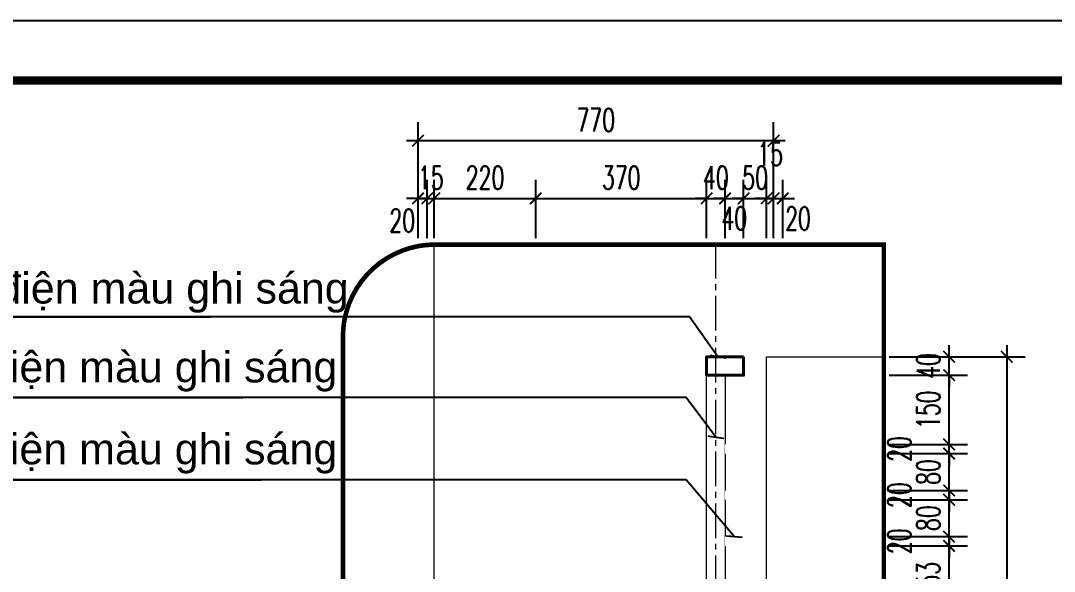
# Model space of a CAD drawing. Header units: millimetres. Extents: x -229618 to 2906, y -178063 to 96806.
# Drawn here: x -91778 to -89539, y -50194 to -49001 of the extents above; entities that cross this region are included whole.
import ezdxf

# ---------------------------------------------------------------- set-up
doc = ezdxf.new("R2010")
doc.units = ezdxf.units.MM
doc.header["$LTSCALE"] = 200
doc.header["$MEASUREMENT"] = 0
doc.set_wipeout_variables(frame=1)
doc.header["$PDMODE"] = 3
doc.header["$PDSIZE"] = 50
doc.linetypes.add('CENTER2', pattern=[1.125, 0.75, -0.125, 0.125, -0.125])
doc.linetypes.add('DASHED2', pattern=[0.375, 0.25, -0.125])
doc.layers.get('0').update_dxf_attribs({"color": 95, "linetype": 'CONTINUOUS'})
doc.layers.get('DEFPOINTS').update_dxf_attribs({"linetype": 'CONTINUOUS'})
for name, color, linetype, lineweight in [('cat', 1, 'CONTINUOUS', 40), ('khuat', 8, 'DASHED2', 15), ('thay', 7, 'CONTINUOUS', 18), ('tim', 18, 'CENTER2', 9)]:
    doc.layers.add(name, color=color, linetype=linetype, lineweight=lineweight)
for name, color, linetype in [('DIM', 251, 'CONTINUOUS'), ('KHUNGTEN', 7, 'CONTINUOUS'), ('TEXT', 33, 'CONTINUOUS')]:
    doc.layers.add(name, color=color, linetype=linetype)
doc.layers.add('in', color=203, linetype='CONTINUOUS', lineweight=5, plot=False)
doc.styles.add('Arial iso', font='vnarial_0.ttf')
doc.styles.add('Scale', font='vnsimli.shx', dxfattribs={"width": 0.65, "bigfont": 'bigfont.shx'})
doc.dimstyles.new('Scale', dxfattribs={"dimscale": 75, "dimtxt": 2, "dimasz": 1, "dimexe": 1.6, "dimexo": 0, "dimgap": 0.8, "dimtad": 1, "dimdec": 0, "dimzin": 0, "dimdsep": 46, "dimtxsty": 'Scale', "dimblk": 'ARCHTICK', "dimcen": 0.1, "dimdle": 1, "dimclrd": 256, "dimclre": 256, "dimclrt": 3, "dimadec": 0, "dimazin": 0, "dimtfac": 1, "dimtdec": 0, "dimtix": 1, "dimtmove": 2, "dimatfit": 3, "dimldrblk": 'ARCHTICK', "dimfxl": 0, "dimtolj": 1, "dimtzin": 0, "dimarcsym": 0})

# ---------------------------------------------------------------- blocks, each defined once
blk = doc.blocks.new('KhungA3')
at = {"layer": 'DEFPOINTS', "color": 8}
blk.add_lwpolyline([(-3.738, 3.813), (416.305, 3.813), (416.305, 300.813), (-3.738, 300.813)], close=True, dxfattribs=at)
at = {"layer": 'KHUNGTEN', "color": 4, "const_width": 0.724}
blk.add_lwpolyline([(7.542, 8.987), (411.131, 8.987), (411.131, 295.639), (7.542, 295.639)], close=True, dxfattribs=at)
blk = doc.blocks.new('_ArchTick')
at = {"color": 0, "linetype": 'ByBlock', "const_width": 0.15}
blk.add_lwpolyline([(-0.5, -0.5), (0.5, 0.5)], dxfattribs=at)
blk = doc.blocks.new('*D2750')
at = {"layer": 'DEFPOINTS', "color": 0}
for p in [(-89896.5, -50138.9), (-89766.8, -50138.9), (-89896.5, -50292)]:
    blk.add_point(p, dxfattribs=at)
at = {"layer": 'DIM', "lineweight": -2}
for p, q in [((-89766.8, -50317), (-89766.8, -50113.9)), ((-89896.5, -50138.9), (-89726.8, -50138.9)), ((-89896.5, -50292), (-89726.8, -50292))]:
    blk.add_line(p, q, dxfattribs=at)
at = {"layer": 'DIM', "lineweight": -2, "xscale": 25, "yscale": 25, "zscale": 25}
for p, rotation in [((-89766.8, -50138.9), 90), ((-89766.8, -50292), 270)]:
    blk.add_blockref('_ArchTick', p, dxfattribs=dict(at, rotation=rotation))
at = {"layer": 'DIM', "color": 3, "insert": (-89811.8, -50215.4), "char_height": 50, "attachment_point": 5, "rotation": 90, "style": 'Scale'}
blk.add_mtext('\\A1;153', dxfattribs=at)
blk = doc.blocks.new('*D2751')
at = {"layer": 'DEFPOINTS', "color": 0}
for p in [(-89896.5, -50118.9), (-89766.8, -50118.9), (-89896.5, -50138.9)]:
    blk.add_point(p, dxfattribs=at)
at = {"layer": 'DIM', "lineweight": -2}
for p, q in [((-89766.8, -50118.9), (-89766.8, -50093.9)), ((-89896.5, -50118.9), (-89726.8, -50118.9)), ((-89766.8, -50138.9), (-89766.8, -50118.9)), ((-89896.5, -50138.9), (-89726.8, -50138.9)), ((-89766.8, -50138.9), (-89766.8, -50163.9))]:
    blk.add_line(p, q, dxfattribs=at)
at = {"layer": 'DIM', "lineweight": -2, "xscale": 25, "yscale": 25, "zscale": 25}
for p, rotation in [((-89766.8, -50118.9), 270), ((-89766.8, -50138.9), 90)]:
    blk.add_blockref('_ArchTick', p, dxfattribs=dict(at, rotation=rotation))
at = {"layer": 'DIM', "color": 3, "insert": (-89874.5, -50128.9), "char_height": 50, "attachment_point": 5, "rotation": 90, "style": 'Scale'}
blk.add_mtext('\\A1;20', dxfattribs=at)
blk = doc.blocks.new('*D2752')
at = {"layer": 'DEFPOINTS', "color": 0}
for p in [(-89896.5, -50038.9), (-89766.8, -50038.9), (-89896.5, -50118.9)]:
    blk.add_point(p, dxfattribs=at)
at = {"layer": 'DIM', "lineweight": -2}
for p, q in [((-89766.8, -50038.9), (-89766.8, -50013.9)), ((-89896.5, -50038.9), (-89726.8, -50038.9)), ((-89766.8, -50118.9), (-89766.8, -50038.9)), ((-89896.5, -50118.9), (-89726.8, -50118.9)), ((-89766.8, -50118.9), (-89766.8, -50143.9))]:
    blk.add_line(p, q, dxfattribs=at)
at = {"layer": 'DIM', "lineweight": -2, "xscale": 25, "yscale": 25, "zscale": 25}
for p, rotation in [((-89766.8, -50038.9), 270), ((-89766.8, -50118.9), 90)]:
    blk.add_blockref('_ArchTick', p, dxfattribs=dict(at, rotation=rotation))
at = {"layer": 'DIM', "color": 3, "insert": (-89811.8, -50078.9), "char_height": 50, "attachment_point": 5, "rotation": 90, "style": 'Scale'}
blk.add_mtext('\\A1;80', dxfattribs=at)
blk = doc.blocks.new('*D2753')
at = {"layer": 'DEFPOINTS', "color": 0}
for p in [(-89896.5, -50018.9), (-89896.5, -50038.9), (-89766.8, -50018.9)]:
    blk.add_point(p, dxfattribs=at)
at = {"layer": 'DIM', "lineweight": -2}
for p, q in [((-89766.8, -50018.9), (-89766.8, -49993.9)), ((-89896.5, -50018.9), (-89726.8, -50018.9)), ((-89896.5, -50038.9), (-89726.8, -50038.9)), ((-89766.8, -50038.9), (-89766.8, -50018.9)), ((-89766.8, -50038.9), (-89766.8, -50063.9))]:
    blk.add_line(p, q, dxfattribs=at)
at = {"layer": 'DIM', "lineweight": -2, "xscale": 25, "yscale": 25, "zscale": 25}
for p, rotation in [((-89766.8, -50018.9), 270), ((-89766.8, -50038.9), 90)]:
    blk.add_blockref('_ArchTick', p, dxfattribs=dict(at, rotation=rotation))
at = {"layer": 'DIM', "color": 3, "insert": (-89874.5, -50028.9), "char_height": 50, "attachment_point": 5, "rotation": 90, "style": 'Scale'}
blk.add_mtext('\\A1;20', dxfattribs=at)
blk = doc.blocks.new('*D2754')
at = {"layer": 'DEFPOINTS', "color": 0}
for p in [(-89896.5, -49938.9), (-89766.8, -49938.9), (-89896.5, -50018.9)]:
    blk.add_point(p, dxfattribs=at)
at = {"layer": 'DIM', "lineweight": -2}
for p, q in [((-89766.8, -49938.9), (-89766.8, -49913.9)), ((-89896.5, -49938.9), (-89726.8, -49938.9)), ((-89766.8, -50018.9), (-89766.8, -49938.9)), ((-89896.5, -50018.9), (-89726.8, -50018.9)), ((-89766.8, -50018.9), (-89766.8, -50043.9))]:
    blk.add_line(p, q, dxfattribs=at)
at = {"layer": 'DIM', "lineweight": -2, "xscale": 25, "yscale": 25, "zscale": 25}
for p, rotation in [((-89766.8, -49938.9), 270), ((-89766.8, -50018.9), 90)]:
    blk.add_blockref('_ArchTick', p, dxfattribs=dict(at, rotation=rotation))
at = {"layer": 'DIM', "color": 3, "insert": (-89811.8, -49978.9), "char_height": 50, "attachment_point": 5, "rotation": 90, "style": 'Scale'}
blk.add_mtext('\\A1;80', dxfattribs=at)
blk = doc.blocks.new('*D2755')
at = {"layer": 'DEFPOINTS', "color": 0}
for p in [(-89896.5, -49918.9), (-89766.8, -49918.9), (-89896.5, -49938.9)]:
    blk.add_point(p, dxfattribs=at)
at = {"layer": 'DIM', "lineweight": -2}
for p, q in [((-89766.8, -49918.9), (-89766.8, -49893.9)), ((-89896.5, -49918.9), (-89726.8, -49918.9)), ((-89766.8, -49938.9), (-89766.8, -49918.9)), ((-89896.5, -49938.9), (-89726.8, -49938.9)), ((-89766.8, -49938.9), (-89766.8, -49963.9))]:
    blk.add_line(p, q, dxfattribs=at)
at = {"layer": 'DIM', "lineweight": -2, "xscale": 25, "yscale": 25, "zscale": 25}
for p, rotation in [((-89766.8, -49918.9), 270), ((-89766.8, -49938.9), 90)]:
    blk.add_blockref('_ArchTick', p, dxfattribs=dict(at, rotation=rotation))
at = {"layer": 'DIM', "color": 3, "insert": (-89874.5, -49928.9), "char_height": 50, "attachment_point": 5, "rotation": 90, "style": 'Scale'}
blk.add_mtext('\\A1;20', dxfattribs=at)
blk = doc.blocks.new('*D2756')
at = {"layer": 'DEFPOINTS', "color": 0}
for p in [(-89896.5, -49768.9), (-89766.8, -49768.9), (-89896.5, -49918.9)]:
    blk.add_point(p, dxfattribs=at)
at = {"layer": 'DIM', "lineweight": -2}
for p, q in [((-89766.8, -49943.9), (-89766.8, -49743.9)), ((-89896.5, -49768.9), (-89726.8, -49768.9)), ((-89896.5, -49918.9), (-89726.8, -49918.9))]:
    blk.add_line(p, q, dxfattribs=at)
at = {"layer": 'DIM', "lineweight": -2, "xscale": 25, "yscale": 25, "zscale": 25}
for p, rotation in [((-89766.8, -49768.9), 90), ((-89766.8, -49918.9), 270)]:
    blk.add_blockref('_ArchTick', p, dxfattribs=dict(at, rotation=rotation))
at = {"layer": 'DIM', "color": 3, "insert": (-89811.8, -49843.9), "char_height": 50, "attachment_point": 5, "rotation": 90, "style": 'Scale'}
blk.add_mtext('\\A1;150', dxfattribs=at)
blk = doc.blocks.new('*D2757')
at = {"layer": 'DEFPOINTS', "color": 0}
for p in [(-89896.5, -49728.9), (-89766.8, -49728.9), (-89896.5, -49768.9)]:
    blk.add_point(p, dxfattribs=at)
at = {"layer": 'DIM', "lineweight": -2}
for p, q in [((-89766.8, -49728.9), (-89766.8, -49703.9)), ((-89896.5, -49728.9), (-89726.8, -49728.9)), ((-89766.8, -49768.9), (-89766.8, -49728.9)), ((-89896.5, -49768.9), (-89726.8, -49768.9)), ((-89766.8, -49768.9), (-89766.8, -49793.9))]:
    blk.add_line(p, q, dxfattribs=at)
at = {"layer": 'DIM', "lineweight": -2, "xscale": 25, "yscale": 25, "zscale": 25}
for p, rotation in [((-89766.8, -49728.9), 270), ((-89766.8, -49768.9), 90)]:
    blk.add_blockref('_ArchTick', p, dxfattribs=dict(at, rotation=rotation))
at = {"layer": 'DIM', "color": 3, "insert": (-89811.8, -49748.9), "char_height": 50, "attachment_point": 5, "rotation": 90, "style": 'Scale'}
blk.add_mtext('\\A1;40', dxfattribs=at)
blk = doc.blocks.new('*D2758')
at = {"layer": 'DEFPOINTS', "color": 0}
for p in [(-89896.5, -49728.9), (-89896.5, -50857), (-89641.8, -50857)]:
    blk.add_point(p, dxfattribs=at)
at = {"layer": 'DIM', "lineweight": -2}
for p, q in [((-89641.8, -49703.9), (-89641.8, -50882)), ((-89896.5, -49728.9), (-89601.8, -49728.9)), ((-89896.5, -50857), (-89601.8, -50857))]:
    blk.add_line(p, q, dxfattribs=at)
at = {"layer": 'DIM', "lineweight": -2, "xscale": 25, "yscale": 25, "zscale": 25}
for p, rotation in [((-89641.8, -49728.9), 90), ((-89641.8, -50857), 270)]:
    blk.add_blockref('_ArchTick', p, dxfattribs=dict(at, rotation=rotation))
at = {"layer": 'DIM', "color": 3, "insert": (-89686.8, -50292.9), "char_height": 50, "attachment_point": 5, "rotation": 90, "style": 'Scale'}
blk.add_mtext('\\A1;1128', dxfattribs=at)
blk = doc.blocks.new('*D2770')
at = {"layer": 'DEFPOINTS', "color": 0}
for p in [(-90897, -49385.7), (-90917, -49471.6), (-90897, -49471.6)]:
    blk.add_point(p, dxfattribs=at)
at = {"layer": 'DIM', "lineweight": -2}
for p, q in [((-90917, -49471.6), (-90917, -49345.7)), ((-90897, -49471.6), (-90897, -49345.7)), ((-90917, -49385.7), (-90942, -49385.7)), ((-90917, -49385.7), (-90897, -49385.7)), ((-90897, -49385.7), (-90872, -49385.7))]:
    blk.add_line(p, q, dxfattribs=at)
at = {"layer": 'DIM', "lineweight": -2, "xscale": 25, "yscale": 25, "zscale": 25}
blk.add_blockref('_ArchTick', (-90917, -49385.7), dxfattribs=at)
at = {"layer": 'DIM', "lineweight": -2, "xscale": 25, "yscale": 25, "zscale": 25, "rotation": 180}
blk.add_blockref('_ArchTick', (-90897, -49385.7), dxfattribs=at)
at = {"layer": 'DIM', "color": 3, "insert": (-90951.3, -49433.8), "char_height": 50, "attachment_point": 5, "style": 'Scale'}
blk.add_mtext('\\A1;20', dxfattribs=at)
blk = doc.blocks.new('*D2771')
at = {"layer": 'DEFPOINTS', "color": 0}
for p in [(-90882, -49385.7), (-90897, -49471.6), (-90882, -49471.6)]:
    blk.add_point(p, dxfattribs=at)
at = {"layer": 'DIM', "lineweight": -2}
for p, q in [((-90897, -49471.6), (-90897, -49345.7)), ((-90882, -49471.6), (-90882, -49345.7)), ((-90897, -49385.7), (-90922, -49385.7)), ((-90897, -49385.7), (-90882, -49385.7)), ((-90882, -49385.7), (-90857, -49385.7))]:
    blk.add_line(p, q, dxfattribs=at)
at = {"layer": 'DIM', "lineweight": -2, "xscale": 25, "yscale": 25, "zscale": 25}
blk.add_blockref('_ArchTick', (-90897, -49385.7), dxfattribs=at)
at = {"layer": 'DIM', "lineweight": -2, "xscale": 25, "yscale": 25, "zscale": 25, "rotation": 180}
blk.add_blockref('_ArchTick', (-90882, -49385.7), dxfattribs=at)
at = {"layer": 'DIM', "color": 3, "insert": (-90889.5, -49340.7), "char_height": 50, "attachment_point": 5, "style": 'Scale'}
blk.add_mtext('\\A1;15', dxfattribs=at)
blk = doc.blocks.new('*D2772')
at = {"layer": 'DEFPOINTS', "color": 0}
for p in [(-90662, -49385.7), (-90882, -49471.6), (-90662, -49471.6)]:
    blk.add_point(p, dxfattribs=at)
at = {"layer": 'DIM', "lineweight": -2}
for p, q in [((-90882, -49471.6), (-90882, -49345.7)), ((-90662, -49471.6), (-90662, -49345.7)), ((-90907, -49385.7), (-90637, -49385.7))]:
    blk.add_line(p, q, dxfattribs=at)
at = {"layer": 'DIM', "lineweight": -2, "xscale": 25, "yscale": 25, "zscale": 25, "rotation": 180}
blk.add_blockref('_ArchTick', (-90882, -49385.7), dxfattribs=at)
at = {"layer": 'DIM', "lineweight": -2, "xscale": 25, "yscale": 25, "zscale": 25}
blk.add_blockref('_ArchTick', (-90662, -49385.7), dxfattribs=at)
at = {"layer": 'DIM', "color": 3, "insert": (-90772, -49340.7), "char_height": 50, "attachment_point": 5, "style": 'Scale'}
blk.add_mtext('\\A1;220', dxfattribs=at)
blk = doc.blocks.new('*D2773')
at = {"layer": 'DEFPOINTS', "color": 0}
for p in [(-90292, -49385.7), (-90662, -49471.6), (-90292, -49471.6)]:
    blk.add_point(p, dxfattribs=at)
at = {"layer": 'DIM', "lineweight": -2}
for p, q in [((-90662, -49471.6), (-90662, -49345.7)), ((-90292, -49471.6), (-90292, -49345.7)), ((-90687, -49385.7), (-90267, -49385.7))]:
    blk.add_line(p, q, dxfattribs=at)
at = {"layer": 'DIM', "lineweight": -2, "xscale": 25, "yscale": 25, "zscale": 25, "rotation": 180}
blk.add_blockref('_ArchTick', (-90662, -49385.7), dxfattribs=at)
at = {"layer": 'DIM', "lineweight": -2, "xscale": 25, "yscale": 25, "zscale": 25}
blk.add_blockref('_ArchTick', (-90292, -49385.7), dxfattribs=at)
at = {"layer": 'DIM', "color": 3, "insert": (-90477, -49340.7), "char_height": 50, "attachment_point": 5, "style": 'Scale'}
blk.add_mtext('\\A1;370', dxfattribs=at)
blk = doc.blocks.new('*D2774')
at = {"layer": 'DEFPOINTS', "color": 0}
for p in [(-90252, -49385.7), (-90292, -49471.6), (-90252, -49471.6)]:
    blk.add_point(p, dxfattribs=at)
at = {"layer": 'DIM', "lineweight": -2}
for p, q in [((-90292, -49471.6), (-90292, -49345.7)), ((-90252, -49471.6), (-90252, -49345.7)), ((-90292, -49385.7), (-90317, -49385.7)), ((-90292, -49385.7), (-90252, -49385.7)), ((-90252, -49385.7), (-90227, -49385.7))]:
    blk.add_line(p, q, dxfattribs=at)
at = {"layer": 'DIM', "lineweight": -2, "xscale": 25, "yscale": 25, "zscale": 25}
blk.add_blockref('_ArchTick', (-90292, -49385.7), dxfattribs=at)
at = {"layer": 'DIM', "lineweight": -2, "xscale": 25, "yscale": 25, "zscale": 25, "rotation": 180}
blk.add_blockref('_ArchTick', (-90252, -49385.7), dxfattribs=at)
at = {"layer": 'DIM', "color": 3, "insert": (-90272, -49340.7), "char_height": 50, "attachment_point": 5, "style": 'Scale'}
blk.add_mtext('\\A1;40', dxfattribs=at)
blk = doc.blocks.new('*D2775')
at = {"layer": 'DEFPOINTS', "color": 0}
for p in [(-90212, -49385.7), (-90252, -49471.6), (-90212, -49471.6)]:
    blk.add_point(p, dxfattribs=at)
at = {"layer": 'DIM', "lineweight": -2}
for p, q in [((-90252, -49471.6), (-90252, -49345.7)), ((-90212, -49471.6), (-90212, -49345.7)), ((-90252, -49385.7), (-90277, -49385.7)), ((-90252, -49385.7), (-90212, -49385.7)), ((-90212, -49385.7), (-90187, -49385.7))]:
    blk.add_line(p, q, dxfattribs=at)
at = {"layer": 'DIM', "lineweight": -2, "xscale": 25, "yscale": 25, "zscale": 25}
blk.add_blockref('_ArchTick', (-90252, -49385.7), dxfattribs=at)
at = {"layer": 'DIM', "lineweight": -2, "xscale": 25, "yscale": 25, "zscale": 25, "rotation": 180}
blk.add_blockref('_ArchTick', (-90212, -49385.7), dxfattribs=at)
at = {"layer": 'DIM', "color": 3, "insert": (-90232, -49428.8), "char_height": 50, "attachment_point": 5, "style": 'Scale'}
blk.add_mtext('\\A1;40', dxfattribs=at)
blk = doc.blocks.new('*D2776')
at = {"layer": 'DEFPOINTS', "color": 0}
for p in [(-90162, -49385.7), (-90212, -49471.6), (-90162, -49471.6)]:
    blk.add_point(p, dxfattribs=at)
at = {"layer": 'DIM', "lineweight": -2}
for p, q in [((-90212, -49471.6), (-90212, -49345.7)), ((-90162, -49471.6), (-90162, -49345.7)), ((-90212, -49385.7), (-90237, -49385.7)), ((-90212, -49385.7), (-90162, -49385.7)), ((-90162, -49385.7), (-90137, -49385.7))]:
    blk.add_line(p, q, dxfattribs=at)
at = {"layer": 'DIM', "lineweight": -2, "xscale": 25, "yscale": 25, "zscale": 25}
blk.add_blockref('_ArchTick', (-90212, -49385.7), dxfattribs=at)
at = {"layer": 'DIM', "lineweight": -2, "xscale": 25, "yscale": 25, "zscale": 25, "rotation": 180}
blk.add_blockref('_ArchTick', (-90162, -49385.7), dxfattribs=at)
at = {"layer": 'DIM', "color": 3, "insert": (-90187, -49340.7), "char_height": 50, "attachment_point": 5, "style": 'Scale'}
blk.add_mtext('\\A1;50', dxfattribs=at)
blk = doc.blocks.new('*D2777')
at = {"layer": 'DEFPOINTS', "color": 0}
for p in [(-90147, -49385.7), (-90162, -49471.6), (-90147, -49471.6)]:
    blk.add_point(p, dxfattribs=at)
at = {"layer": 'DIM', "lineweight": -2}
for p, q in [((-90162, -49471.6), (-90162, -49345.7)), ((-90147, -49471.6), (-90147, -49345.7)), ((-90162, -49385.7), (-90187, -49385.7)), ((-90162, -49385.7), (-90147, -49385.7)), ((-90147, -49385.7), (-90122, -49385.7))]:
    blk.add_line(p, q, dxfattribs=at)
at = {"layer": 'DIM', "lineweight": -2, "xscale": 25, "yscale": 25, "zscale": 25}
blk.add_blockref('_ArchTick', (-90162, -49385.7), dxfattribs=at)
at = {"layer": 'DIM', "lineweight": -2, "xscale": 25, "yscale": 25, "zscale": 25, "rotation": 180}
blk.add_blockref('_ArchTick', (-90147, -49385.7), dxfattribs=at)
at = {"layer": 'DIM', "color": 3, "insert": (-90154.5, -49289.5), "char_height": 50, "attachment_point": 5, "style": 'Scale'}
blk.add_mtext('\\A1;15', dxfattribs=at)
blk = doc.blocks.new('*D2778')
at = {"layer": 'DEFPOINTS', "color": 0}
for p in [(-90127, -49385.7), (-90147, -49471.6), (-90127, -49471.6)]:
    blk.add_point(p, dxfattribs=at)
at = {"layer": 'DIM', "lineweight": -2}
for p, q in [((-90147, -49471.6), (-90147, -49345.7)), ((-90127, -49471.6), (-90127, -49345.7)), ((-90147, -49385.7), (-90172, -49385.7)), ((-90147, -49385.7), (-90127, -49385.7)), ((-90127, -49385.7), (-90102, -49385.7))]:
    blk.add_line(p, q, dxfattribs=at)
at = {"layer": 'DIM', "lineweight": -2, "xscale": 25, "yscale": 25, "zscale": 25}
blk.add_blockref('_ArchTick', (-90147, -49385.7), dxfattribs=at)
at = {"layer": 'DIM', "lineweight": -2, "xscale": 25, "yscale": 25, "zscale": 25, "rotation": 180}
blk.add_blockref('_ArchTick', (-90127, -49385.7), dxfattribs=at)
at = {"layer": 'DIM', "color": 3, "insert": (-90094.1, -49429.3), "char_height": 50, "attachment_point": 5, "style": 'Scale'}
blk.add_mtext('\\A1;20', dxfattribs=at)
blk = doc.blocks.new('*D2779')
at = {"layer": 'DEFPOINTS', "color": 0}
for p in [(-90917, -49260.7), (-90917, -49471.6), (-90147, -49471.6)]:
    blk.add_point(p, dxfattribs=at)
at = {"layer": 'DIM', "lineweight": -2}
for p, q in [((-90917, -49471.6), (-90917, -49220.7)), ((-90147, -49471.6), (-90147, -49220.7)), ((-90122, -49260.7), (-90942, -49260.7))]:
    blk.add_line(p, q, dxfattribs=at)
at = {"layer": 'DIM', "lineweight": -2, "xscale": 25, "yscale": 25, "zscale": 25, "rotation": 180}
blk.add_blockref('_ArchTick', (-90917, -49260.7), dxfattribs=at)
at = {"layer": 'DIM', "lineweight": -2, "xscale": 25, "yscale": 25, "zscale": 25}
blk.add_blockref('_ArchTick', (-90147, -49260.7), dxfattribs=at)
at = {"layer": 'DIM', "color": 3, "insert": (-90532, -49215.7), "char_height": 50, "attachment_point": 5, "style": 'Scale'}
blk.add_mtext('\\A1;770', dxfattribs=at)

msp = doc.modelspace()

# ---------------------------------------------------------------- linework, layer by layer
at = {"layer": 'cat'}
msp.add_lwpolyline([(-90212, -49728.9), (-90212, -49768.9), (-90292, -49768.9), (-90292, -49728.9)], close=True, dxfattribs=at)
at = {"layer": 'in'}
msp.add_lwpolyline([(-94923.3, -49000.5), (-84422.3, -49000.5), (-84422.3, -56425.5), (-94923.3, -56425.5)], close=True, dxfattribs=at)
at = {"layer": 'khuat', "color": 5, "const_width": 10}
msp.add_lwpolyline([(-89908.2, -49485.8), (-90879.8, -49485.8, 0.414214), (-91079.8, -49685.8), (-91079.8, -51022), (-90108.2, -51022, 0.414214), (-89908.2, -50822)], format="xyb", close=True, dxfattribs=at)
at = {"layer": 'thay', "linetype": 'Continuous'}
for p, q in [((-90882, -50292), (-90882, -49485.8)), ((-90162, -49728.9), (-89908.2, -49728.9)), ((-90162, -50292), (-90162, -49728.9))]:
    msp.add_line(p, q, dxfattribs=at)
at = {"layer": 'thay'}
msp.add_lwpolyline([(-90292, -49768.9), (-90252, -49768.9), (-90252, -50337), (-90292, -50337)], close=True, dxfattribs=at)
at = {"layer": 'tim', "ltscale": 0.5}
msp.add_line((-90272, -51022), (-90272, -49485.8), dxfattribs=at)

# ---------------------------------------------------------------- block references
at = {"layer": 'KHUNGTEN', "xscale": 25, "yscale": 25, "zscale": 25.00000000000008}
msp.add_blockref('KhungA3', (-94829.9, -56520.9), dxfattribs=at)

# ---------------------------------------------------------------- texts
at = {"layer": 'TEXT', "style": 'Arial iso'}
for s, p in [('ThÐp hép 40x80 s¬n tÜnh ®iÖn mµu ghi s¸ng', (-92893.7, -49613.6)), ('ThÐp hép 40x40 s¬n tÜnh ®iÖn mµu ghi s¸ng', (-92918.5, -49784.5)), ('ThÐp hép 40x40 s¬n tÜnh ®iÖn mµu ghi s¸ng', (-92918.5, -49962.2))]:
    msp.add_text(s, height=66.667, dxfattribs=at).set_placement(p)

# ---------------------------------------------------------------- dimensions: what is measured, and where the dimension line sits
at = {"layer": 'DIM'}
for base, p1, p2, angle, picture, middle in [((-90917, -49260.7), (-90147, -49471.6), (-90917, -49471.6), 180, '*D2779', (-90532, -49215.7)), ((-90882, -49385.7), (-90897, -49471.6), (-90882, -49471.6), 180, '*D2771', (-90889.5, -49340.7)), ((-90662, -49385.7), (-90882, -49471.6), (-90662, -49471.6), 180, '*D2772', (-90772, -49340.7)), ((-90292, -49385.7), (-90662, -49471.6), (-90292, -49471.6), 180, '*D2773', (-90477, -49340.7)), ((-90252, -49385.7), (-90292, -49471.6), (-90252, -49471.6), 180, '*D2774', (-90272, -49340.7)), ((-90162, -49385.7), (-90212, -49471.6), (-90162, -49471.6), 180, '*D2776', (-90187, -49340.7)), ((-89766.8, -49728.9), (-89896.5, -49768.9), (-89896.5, -49728.9), 90, '*D2757', (-89811.8, -49748.9)), ((-89641.8, -50857), (-89896.5, -49728.9), (-89896.5, -50857), 90, '*D2758', (-89686.8, -50292.9)), ((-89766.8, -49768.9), (-89896.5, -49918.9), (-89896.5, -49768.9), 90, '*D2756', (-89811.8, -49843.9)), ((-89766.8, -49938.9), (-89896.5, -50018.9), (-89896.5, -49938.9), 90, '*D2754', (-89811.8, -49978.9)), ((-89766.8, -50038.9), (-89896.5, -50118.9), (-89896.5, -50038.9), 90, '*D2752', (-89811.8, -50078.9)), ((-89766.8, -50138.9), (-89896.5, -50292), (-89896.5, -50138.9), 90, '*D2750', (-89811.8, -50215.4))]:
    dim = msp.add_linear_dim(base=base, p1=p1, p2=p2, angle=angle, dimstyle='Scale', override={"dimscale": 25}, dxfattribs=at)
    dim.commit()
    dim.dimension.update_dxf_attribs({"geometry": picture, "text_midpoint": middle})
for base, p1, p2, angle, picture, middle in [((-90147, -49385.7), (-90162, -49471.6), (-90147, -49471.6), 180, '*D2777', (-90154.5, -49289.5)), ((-90897, -49385.7), (-90917, -49471.6), (-90897, -49471.6), 180, '*D2770', (-90951.3, -49433.8)), ((-90212, -49385.7), (-90252, -49471.6), (-90212, -49471.6), 180, '*D2775', (-90232, -49428.8)), ((-90127, -49385.7), (-90147, -49471.6), (-90127, -49471.6), 180, '*D2778', (-90094.1, -49429.3)), ((-89766.8, -49918.9), (-89896.5, -49938.9), (-89896.5, -49918.9), 90, '*D2755', (-89874.5, -49928.9)), ((-89766.8, -50018.9), (-89896.5, -50038.9), (-89896.5, -50018.9), 90, '*D2753', (-89874.5, -50028.9)), ((-89766.8, -50118.9), (-89896.5, -50138.9), (-89896.5, -50118.9), 90, '*D2751', (-89874.5, -50128.9))]:
    dim = msp.add_linear_dim(base=base, p1=p1, p2=p2, angle=angle, dimstyle='Scale', override={"dimscale": 25}, dxfattribs=at)
    dim.commit()
    dim.dimension.update_dxf_attribs({"geometry": picture, "text_midpoint": middle, "dimtype": 160})

# ---------------------------------------------------------------- leaders
for points in [[(-93023.2, -49728.9), (-92961.5, -49642.8), (-91366.9, -49642.8)], [(-90267.5, -49728.9), (-90329.1, -49642.8), (-91923.8, -49642.8)], [(-93018.6, -49903.5), (-92954.5, -49817.6), (-91296.7, -49817.6)], [(-92978.8, -50129.5), (-92947.6, -49995.4), (-91256.8, -49995.4)]]:
    msp.add_leader(points, dimstyle='Scale', override={"dimscale": 25}, dxfattribs=at)

# ---------------------------------------------------------------- next in the draw order: wipeouts: each hides what was drawn before it
for points in [[(-90252, -49918.9), (-90252, -49938.9), (-90212, -49938.9), (-90212, -49918.9)], [(-90252, -50018.9), (-90252, -50038.9), (-90212, -50038.9), (-90212, -50018.9)], [(-90252, -50118.9), (-90252, -50138.9), (-90212, -50138.9), (-90212, -50118.9)]]:
    msp.add_wipeout(points).dxf.layer = 'cat'

# ---------------------------------------------------------------- next in the draw order: leaders
for points in [[(-90272, -49903.5), (-90336.1, -49817.6), (-91994, -49817.6)], [(-90232, -50118.9), (-90336.1, -49995.4), (-91994, -49995.4)]]:
    msp.add_leader(points, dimstyle='Scale', override={"dimscale": 25}, dxfattribs=at)

doc.saveas('drawing.dxf')
